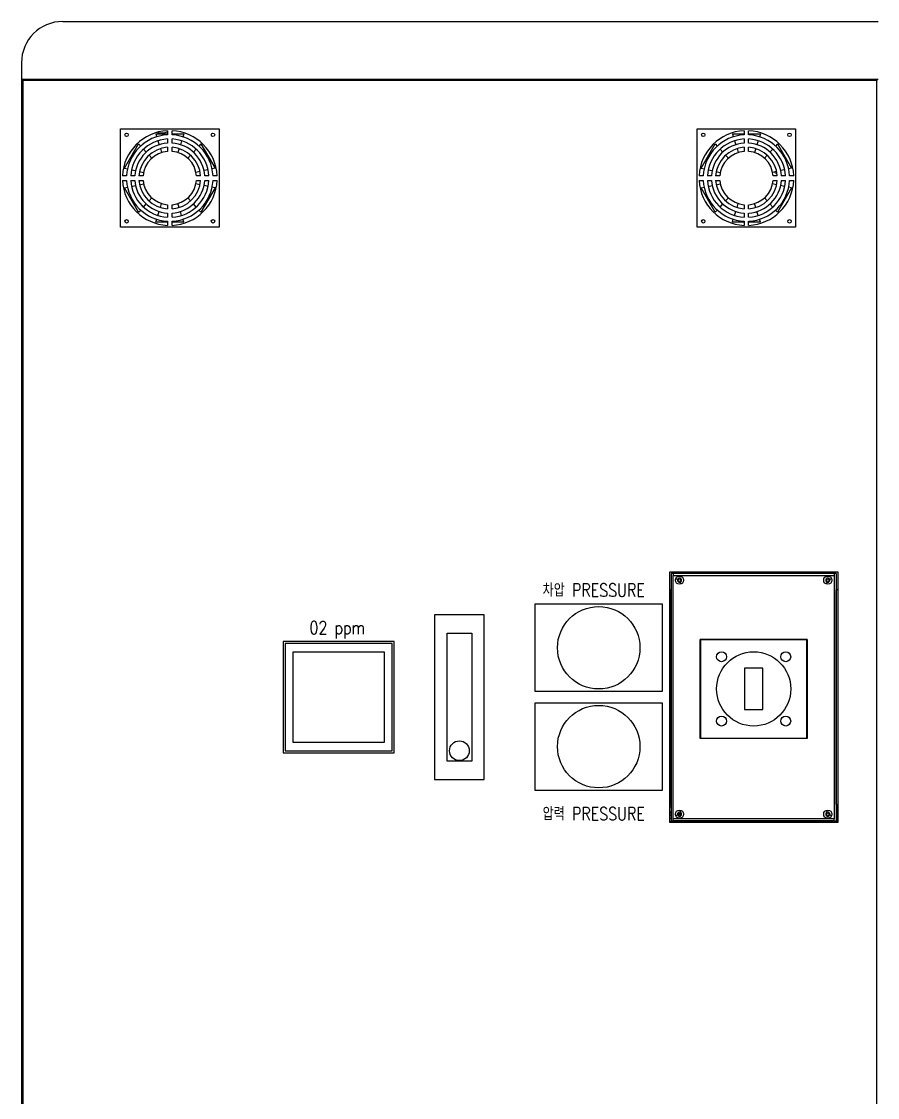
# Model space of a CAD drawing. Header units: millimetres. Extents: x 1152 to 6701, y 651 to 3284.
# Drawn here: x 1152 to 2190, y 1814 to 3119 of the extents above; entities that cross this region are included whole.
import ezdxf
from ezdxf.enums import TextEntityAlignment as Align

# ---------------------------------------------------------------- set-up
doc = ezdxf.new("R2010")
doc.units = ezdxf.units.MM
doc.layers.add('10 실선', color=40, linetype='Continuous', lineweight=25)
doc.layers.add('SLD-0', color=7, linetype='Continuous')
doc.styles.add('MRHANS', font='romans.shx', dxfattribs={"width": 0.8, "bigfont": 'whgdtxt.shx'})

msp = doc.modelspace()

# ---------------------------------------------------------------- linework, layer by layer
at = {"layer": '10 실선', "ltscale": 5}
for p, q in [((1592.1, 2353.9), (1480.9, 2353.9)), ((1480.9, 2353.9), (1480.9, 2244.8)), ((1592.1, 2244.8), (1592.1, 2353.9)), ((1480.9, 2244.8), (1592.1, 2244.8))]:
    msp.add_line(p, q, dxfattribs=at)
for points in [[(1775.1, 2412.4), (1928.9, 2412.4), (1928.9, 2306.3), (1775.1, 2306.3)], [(1775.1, 2292.5), (1928.9, 2292.5), (1928.9, 2186.3), (1775.1, 2186.3)]]:
    msp.add_lwpolyline(points, close=True, dxfattribs=at)
at = {"layer": 'SLD-0', "color": 7, "linetype": 'Continuous', "lineweight": 25}
for p, q in [((1201.8, 3118.8), (2191, 3118.8)), ((1151.8, 3068.8), (1151.8, 3048.8)), ((1151.8, 3048.8), (2191, 3048.8)), ((1151.8, 3048.8), (1151.8, 3047.1)), ((1151.8, 3047.1), (1151.8, 1030.4)), ((1153.5, 3048.8), (1153.5, 3047.1)), ((2189.3, 3047.1), (1153.5, 3047.1)), ((1153.5, 3047.1), (1153.5, 1032.1)), ((2189.3, 3048.8), (2189.3, 3047.1)), ((2189.3, 1032.1), (2189.3, 3047.1)), ((1272, 2988.6), (1391.4, 2988.6)), ((1272, 2869.2), (1272, 2988.6)), ((1391.4, 2988.6), (1391.4, 2869.2)), ((1971.4, 2869.2), (1971.4, 2988.6)), ((1971.4, 2988.6), (2090.9, 2988.6)), ((2090.9, 2988.6), (2090.9, 2869.2)), ((1314.6, 2982.4), (1328.9, 2982.4)), ((1314.6, 2982.4), (1315.8, 2978.9)), ((1328.9, 2986.3), (1328.9, 2981.3)), ((1328.9, 2976.3), (1328.9, 2971.3)), ((1334.5, 2981.3), (1334.5, 2986.3)), ((1334.5, 2982.4), (1348.8, 2982.4)), ((1334.5, 2971.3), (1334.5, 2976.3)), ((1348.8, 2982.4), (1347.6, 2978.9)), ((2014.1, 2982.4), (2015.2, 2978.9)), ((2014.1, 2982.4), (2028.4, 2982.4)), ((2028.4, 2986.3), (2028.4, 2981.3)), ((2028.4, 2976.3), (2028.4, 2971.3)), ((2033.9, 2981.3), (2033.9, 2986.3)), ((2033.9, 2982.4), (2048.2, 2982.4)), ((2033.9, 2971.3), (2033.9, 2976.3)), ((2048.2, 2982.4), (2047.1, 2978.9)), ((1276.8, 2940.9), (1293.9, 2970.4)), ((1293.9, 2970.4), (1296.4, 2967.7)), ((1299.7, 2964), (1303.1, 2960.3)), ((1317.3, 2974.1), (1318.8, 2969.4)), ((1320.3, 2964.6), (1321.8, 2959.8)), ((1328.9, 2966.3), (1328.9, 2961.3)), ((1334.5, 2961.3), (1334.5, 2966.3)), ((1343.1, 2964.6), (1341.6, 2959.8)), ((1346.1, 2974.1), (1344.6, 2969.4)), ((1363.6, 2964), (1360.3, 2960.3)), ((1369.5, 2970.4), (1367, 2967.7)), ((1369.5, 2970.4), (1386.6, 2940.9)), ((1976.3, 2940.9), (1993.3, 2970.4)), ((1993.3, 2970.4), (1995.8, 2967.7)), ((1999.2, 2964), (2002.6, 2960.3)), ((2016.7, 2974.1), (2018.3, 2969.4)), ((2019.8, 2964.6), (2021.3, 2959.8)), ((2028.4, 2966.3), (2028.4, 2961.3)), ((2033.9, 2961.3), (2033.9, 2966.3)), ((2042.5, 2964.6), (2041, 2959.8)), ((2045.6, 2974.1), (2044, 2969.4)), ((2063.1, 2964), (2059.7, 2960.3)), ((2069, 2970.4), (2066.5, 2967.7)), ((2069, 2970.4), (2086, 2940.9)), ((1306.5, 2956.6), (1309.8, 2952.9)), ((1356.9, 2956.6), (1353.6, 2952.9)), ((2005.9, 2956.6), (2009.3, 2952.9)), ((2056.4, 2956.6), (2053, 2952.9)), ((1276.8, 2940.9), (1280.4, 2940.1)), ((1285.3, 2939), (1290.2, 2938)), ((1295.1, 2936.9), (1300, 2935.8)), ((1368.3, 2936.9), (1363.4, 2935.8)), ((1378.1, 2939), (1373.2, 2938)), ((1386.6, 2940.9), (1382.9, 2940.1)), ((1976.3, 2940.9), (1979.9, 2940.1)), ((1984.8, 2939), (1989.7, 2938)), ((1994.5, 2936.9), (1999.4, 2935.8)), ((2067.8, 2936.9), (2062.9, 2935.8)), ((2077.5, 2939), (2072.6, 2938)), ((2086, 2940.9), (2082.4, 2940.1)), ((1279.3, 2931.7), (1274.3, 2931.7)), ((1274.3, 2926.1), (1279.3, 2926.1)), ((1289.3, 2931.7), (1284.3, 2931.7)), ((1284.3, 2926.1), (1289.3, 2926.1)), ((1299.3, 2931.7), (1294.3, 2931.7)), ((1294.3, 2926.1), (1299.3, 2926.1)), ((1369.1, 2931.7), (1364, 2931.7)), ((1364, 2926.1), (1369.1, 2926.1)), ((1379.1, 2931.7), (1374.1, 2931.7)), ((1374.1, 2926.1), (1379.1, 2926.1)), ((1389.1, 2931.7), (1384.1, 2931.7)), ((1384.1, 2926.1), (1389.1, 2926.1)), ((1978.8, 2931.7), (1973.8, 2931.7)), ((1973.8, 2926.1), (1978.8, 2926.1)), ((1988.8, 2931.7), (1983.8, 2931.7)), ((1983.8, 2926.1), (1988.8, 2926.1)), ((1998.8, 2931.7), (1993.8, 2931.7)), ((1993.8, 2926.1), (1998.8, 2926.1)), ((2068.5, 2931.7), (2063.5, 2931.7)), ((2063.5, 2926.1), (2068.5, 2926.1)), ((2078.5, 2931.7), (2073.5, 2931.7)), ((2073.5, 2926.1), (2078.5, 2926.1)), ((2088.5, 2931.7), (2083.5, 2931.7)), ((2083.5, 2926.1), (2088.5, 2926.1)), ((1276.8, 2916.9), (1280.4, 2917.7)), ((1293.9, 2887.4), (1276.8, 2916.9)), ((1285.3, 2918.8), (1290.2, 2919.8)), ((1295.1, 2920.9), (1300, 2922)), ((1368.3, 2920.9), (1363.4, 2922)), ((1386.6, 2916.9), (1369.5, 2887.4)), ((1378.1, 2918.8), (1373.2, 2919.8)), ((1386.6, 2916.9), (1382.9, 2917.7)), ((1976.3, 2916.9), (1979.9, 2917.7)), ((1993.3, 2887.4), (1976.3, 2916.9)), ((1984.8, 2918.8), (1989.7, 2919.8)), ((1994.5, 2920.9), (1999.4, 2922)), ((2067.8, 2920.9), (2062.9, 2922)), ((2086, 2916.9), (2069, 2887.4)), ((2077.5, 2918.8), (2072.6, 2919.8)), ((2086, 2916.9), (2082.4, 2917.7)), ((1299.7, 2893.8), (1303.1, 2897.5)), ((1306.5, 2901.2), (1309.8, 2904.9)), ((1320.3, 2893.2), (1321.8, 2898)), ((1343.1, 2893.2), (1341.6, 2898)), ((1356.9, 2901.2), (1353.6, 2904.9)), ((1363.6, 2893.8), (1360.3, 2897.5)), ((1999.2, 2893.8), (2002.6, 2897.5)), ((2005.9, 2901.2), (2009.3, 2904.9)), ((2019.8, 2893.2), (2021.3, 2898)), ((2042.5, 2893.2), (2041, 2898)), ((2056.4, 2901.2), (2053, 2904.9)), ((2063.1, 2893.8), (2059.7, 2897.5)), ((1293.9, 2887.4), (1296.4, 2890.1)), ((1317.3, 2883.7), (1318.8, 2888.4)), ((1328.9, 2896.5), (1328.9, 2891.5)), ((1328.9, 2886.5), (1328.9, 2881.5)), ((1334.5, 2891.5), (1334.5, 2896.5)), ((1334.5, 2881.5), (1334.5, 2886.5)), ((1346.1, 2883.7), (1344.6, 2888.4)), ((1369.5, 2887.4), (1367, 2890.1)), ((1993.3, 2887.4), (1995.8, 2890.1)), ((2016.7, 2883.7), (2018.3, 2888.4)), ((2028.4, 2896.5), (2028.4, 2891.5)), ((2028.4, 2886.5), (2028.4, 2881.5)), ((2033.9, 2891.5), (2033.9, 2896.5)), ((2033.9, 2881.5), (2033.9, 2886.5)), ((2045.6, 2883.7), (2044, 2888.4)), ((2069, 2887.4), (2066.5, 2890.1)), ((1314.6, 2875.4), (1315.8, 2878.9)), ((1328.9, 2875.4), (1314.6, 2875.4)), ((1328.9, 2876.5), (1328.9, 2871.5)), ((1334.5, 2871.5), (1334.5, 2876.5)), ((1348.8, 2875.4), (1334.5, 2875.4)), ((1348.8, 2875.4), (1347.6, 2878.9)), ((2014.1, 2875.4), (2015.2, 2878.9)), ((2028.4, 2875.4), (2014.1, 2875.4)), ((2028.4, 2876.5), (2028.4, 2871.5)), ((2033.9, 2871.5), (2033.9, 2876.5)), ((2048.2, 2875.4), (2033.9, 2875.4)), ((2048.2, 2875.4), (2047.1, 2878.9)), ((1391.4, 2869.2), (1272, 2869.2)), ((2090.9, 2869.2), (1971.4, 2869.2)), ((1938.1, 2147.5), (1938.1, 2451.3)), ((1938.1, 2451.3), (2141.9, 2451.3)), ((1942.4, 2449.3), (1940.1, 2449.3)), ((1940.1, 2449.3), (1940.1, 2149.5)), ((1942.4, 2449.3), (1942.4, 2446.9)), ((2137.6, 2449.3), (1942.4, 2449.3)), ((1942.4, 2446.9), (2137.6, 2446.9)), ((1942.4, 2151.8), (1942.4, 2446.9)), ((2134.6, 2450.2), (1945.4, 2450.2)), ((1947.6, 2441.7), (1945.6, 2443.6)), ((1947.6, 2441.8), (1945.7, 2443.7)), ((1947.6, 2441.7), (1947.6, 2441.8)), ((2134.3, 2443.7), (2132.4, 2441.8)), ((2134.3, 2443.6), (2132.4, 2441.7)), ((2132.4, 2441.8), (2132.4, 2441.7)), ((2139.9, 2449.3), (2137.6, 2449.3)), ((2137.6, 2449.3), (2137.6, 2446.9)), ((2137.6, 2446.9), (2137.6, 2151.8)), ((2139.9, 2449.3), (2139.9, 2149.5)), ((2141.9, 2451.3), (2141.9, 2147.5)), ((1940, 2429.5), (1938.1, 2429.5)), ((1940.1, 2429.5), (1940, 2429.5)), ((1940, 2169.3), (1940, 2429.5)), ((1950.6, 2438.8), (1950.4, 2438.8)), ((1952.4, 2436.9), (1950.4, 2438.8)), ((1952.5, 2436.9), (1950.6, 2438.8)), ((2129.4, 2438.8), (2127.5, 2436.9)), ((2129.5, 2438.8), (2127.6, 2436.9)), ((2129.5, 2438.8), (2129.4, 2438.8)), ((2140, 2429.5), (2139.9, 2429.5)), ((2140, 2169.3), (2140, 2429.5)), ((2141.9, 2429.5), (2140, 2429.5)), ((1713, 2399.3), (1653, 2399.3)), ((1653, 2399.3), (1653, 2199.5)), ((1713, 2199.5), (1713, 2399.3)), ((1668, 2221.9), (1668, 2376.8)), ((1668, 2376.8), (1698, 2376.8)), ((1698, 2376.8), (1698, 2221.9)), ((1603.9, 2366.8), (1469.1, 2366.8)), ((1469.1, 2366.8), (1469.1, 2231.9)), ((1601.5, 2364.3), (1471.6, 2364.3)), ((1471.6, 2364.3), (1471.6, 2234.4)), ((1601.5, 2234.4), (1601.5, 2364.3)), ((1603.9, 2231.9), (1603.9, 2366.8)), ((1975, 2249.4), (1975, 2369.3)), ((1975, 2369.3), (2104.9, 2369.3)), ((1975.6, 2369.2), (1975, 2369.2)), ((1975.5, 2368.6), (1975, 2368.6)), ((1975.5, 2368.6), (1975.6, 2369.2)), ((1975.5, 2250.1), (1975.5, 2368.6)), ((1975.6, 2369.2), (1975.6, 2249.5)), ((2104.3, 2369.2), (1975.6, 2369.2)), ((2104.3, 2369.2), (2104.4, 2368.6)), ((2104.3, 2249.5), (2104.3, 2369.2)), ((2104.9, 2369.2), (2104.3, 2369.2)), ((2104.9, 2368.6), (2104.4, 2368.6)), ((2104.4, 2368.6), (2104.4, 2250.1)), ((2104.9, 2369.3), (2104.9, 2249.4)), ((2051, 2334.4), (2029, 2334.4)), ((2029, 2334.4), (2029, 2284.4)), ((2051, 2284.4), (2051, 2334.4)), ((2029, 2284.4), (2051, 2284.4)), ((1975, 2250.1), (1975.5, 2250.1)), ((1975, 2249.5), (1975.6, 2249.5)), ((2104.9, 2249.4), (1975, 2249.4)), ((1975.6, 2249.5), (1975.5, 2250.1)), ((1975.6, 2249.5), (2104.3, 2249.5)), ((2104.4, 2250.1), (2104.3, 2249.5)), ((2104.3, 2249.5), (2104.9, 2249.5)), ((2104.4, 2250.1), (2104.9, 2250.1)), ((1469.1, 2231.9), (1603.9, 2231.9)), ((1471.6, 2234.4), (1601.5, 2234.4)), ((1698, 2221.9), (1668, 2221.9)), ((1653, 2199.5), (1713, 2199.5)), ((1938.1, 2169.3), (1940, 2169.3)), ((1940, 2169.3), (1940.1, 2169.3)), ((2139.9, 2169.3), (2140, 2169.3)), ((2140, 2169.3), (2141.9, 2169.3)), ((2140.5, 2169.3), (2140.5, 2147.5)), ((1938.1, 2160), (1940.1, 2160)), ((1940.1, 2160), (1938.1, 2160)), ((1938.1, 2158), (1940.1, 2158)), ((1940.1, 2155.3), (1938.1, 2155.3)), ((1945.6, 2155.2), (1947.6, 2157.1)), ((1945.7, 2155.1), (1947.6, 2157)), ((1947.6, 2157), (1947.6, 2157.1)), ((1948.5, 2158), (1951.6, 2158)), ((1950.4, 2160), (1952.4, 2161.9)), ((1950.4, 2160), (1950.6, 2159.9)), ((1950.6, 2159.9), (1952.5, 2161.9)), ((2127.5, 2161.9), (2129.4, 2159.9)), ((2127.6, 2161.9), (2129.5, 2160)), ((2129.4, 2159.9), (2129.5, 2160)), ((2132.4, 2157.1), (2132.4, 2157)), ((2132.4, 2157.1), (2134.3, 2155.2)), ((2132.4, 2157), (2134.3, 2155.1)), ((1938.1, 2152.8), (1940.1, 2152.8)), ((1938.1, 2148.5), (1961.6, 2148.5)), ((1938.1, 2148.3), (1961.6, 2148.3)), ((2141.9, 2147.5), (1938.1, 2147.5)), ((1940.1, 2149.5), (1942.4, 2149.5)), ((2137.6, 2151.8), (1942.4, 2151.8)), ((1942.4, 2149.5), (1942.4, 2151.8)), ((2137.6, 2149.5), (1942.4, 2149.5)), ((1945.4, 2148.6), (2134.6, 2148.6)), ((1961.6, 2148.5), (1961.6, 2148.6)), ((1961.6, 2148.3), (1961.6, 2148.5)), ((1961.6, 2147.5), (1961.6, 2148.3)), ((1962.6, 2148.6), (1962.6, 2147.5)), ((1963.1, 2147.5), (1963.1, 2148.6)), ((1964.1, 2147.5), (1964.1, 2148.6)), ((1972.6, 2148.6), (1972.6, 2147.5)), ((1976.2, 2147.5), (1976.2, 2148.6)), ((1976.7, 2148.6), (1976.7, 2147.5)), ((1977.9, 2147.5), (1977.9, 2148.6)), ((1988.4, 2147.5), (1988.4, 2148.6)), ((2095.9, 2148.6), (2095.9, 2147.5)), ((2137.6, 2149.5), (2137.6, 2151.8)), ((2137.6, 2149.5), (2139.9, 2149.5))]:
    msp.add_line(p, q, dxfattribs=at)
at = {"layer": 'SLD-0', "color": 7, "linetype": 'Continuous', "lineweight": 25, "flags": 128}
msp.add_lwpolyline([(1994.5, 2148.6), (1994.6, 2148.2), (1994.6, 2147.4)], dxfattribs=at)
at = {"layer": 'SLD-0', "color": 7, "linetype": 'Continuous', "lineweight": 25}
for centre, radius in [((1279.3, 2981.3), 2.1), ((1384.1, 2981.3), 2.1), ((1978.8, 2981.3), 2.1), ((2083.5, 2981.3), 2.1), ((1279.3, 2876.5), 2.1), ((1384.1, 2876.5), 2.1), ((1978.8, 2876.5), 2.1), ((2083.5, 2876.5), 2.1), ((1950, 2441.3), 5), ((1950, 2441.3), 1.65), ((2129.9, 2441.3), 5), ((2129.9, 2441.3), 1.65), ((1852, 2359.3), 50), ((2001, 2348.4), 6), ((2040, 2309.4), 45), ((2078.9, 2348.4), 6), ((1852, 2239.4), 50), ((2001, 2270.4), 6), ((2078.9, 2270.4), 6), ((1683, 2234.4), 12), ((1950, 2157.5), 5), ((1950, 2157.5), 1.65), ((2129.9, 2157.5), 5), ((2129.9, 2157.5), 1.65)]:
    msp.add_circle(centre, radius, dxfattribs=at)
for centre, radius, start, end in [((1201.8, 3068.8), 50, 90, 180), ((1331.7, 2928.9), 57.5, 92.7784, 177.2216), ((1331.7, 2928.9), 52.5, 93.0432, 176.9568), ((1331.7, 2928.9), 47.5, 93.3639, 176.6361), ((1321.7, 3008.8), 25, 258.4438, 286.769), ((1331.7, 2928.9), 57.5, 2.7784, 87.2216), ((1331.7, 2928.9), 52.5, 3.0432, 86.9568), ((1331.7, 2928.9), 47.5, 3.3639, 86.6361), ((2031.2, 2928.9), 57.5, 92.7784, 177.2216), ((2031.2, 2928.9), 52.5, 93.0432, 176.9568), ((2031.2, 2928.9), 47.5, 93.3639, 176.6361), ((2031.2, 2928.9), 57.5, 2.7784, 87.2216), ((2031.2, 2928.9), 52.5, 3.0432, 86.9568), ((2031.2, 2928.9), 47.5, 3.3639, 86.6361), ((1331.7, 2928.9), 42.5, 93.7602, 176.2398), ((1331.7, 2928.9), 37.5, 94.2624, 175.7376), ((1331.7, 2928.9), 42.5, 3.7602, 86.2398), ((1331.7, 2928.9), 37.5, 4.2624, 85.7376), ((2031.2, 2928.9), 42.5, 93.7602, 176.2398), ((2031.2, 2928.9), 37.5, 94.2624, 175.7376), ((2031.2, 2928.9), 42.5, 3.7602, 86.2398), ((2031.2, 2928.9), 37.5, 4.2624, 85.7376), ((1331.7, 2928.9), 32.5, 94.9197, 175.0803), ((1331.7, 2928.9), 32.5, 4.9197, 85.0803), ((2031.2, 2928.9), 32.5, 94.9197, 175.0803), ((2031.2, 2928.9), 32.5, 4.9197, 85.0803), ((2067.6, 2937.4), 2.5, 204.2435, 281.7331), ((1331.7, 2928.9), 57.5, 182.7784, 267.2216), ((1331.7, 2928.9), 52.5, 183.0432, 266.9568), ((1331.7, 2928.9), 47.5, 183.3639, 266.6361), ((1331.7, 2928.9), 42.5, 183.7602, 266.2398), ((1331.7, 2928.9), 37.5, 184.2624, 265.7376), ((1331.7, 2928.9), 32.5, 184.9197, 265.0803), ((1331.7, 2928.9), 37.5, 274.2624, 355.7376), ((1331.7, 2928.9), 32.5, 274.9197, 355.0803), ((1331.7, 2928.9), 57.5, 272.7784, 357.2216), ((1331.7, 2928.9), 52.5, 273.0432, 356.9568), ((1331.7, 2928.9), 47.5, 273.3639, 356.6361), ((1331.7, 2928.9), 42.5, 273.7602, 356.2398), ((2031.2, 2928.9), 57.5, 182.7784, 267.2216), ((2031.2, 2928.9), 52.5, 183.0432, 266.9568), ((2031.2, 2928.9), 47.5, 183.3639, 266.6361), ((2031.2, 2928.9), 42.5, 183.7602, 266.2398), ((2031.2, 2928.9), 37.5, 184.2624, 265.7376), ((2031.2, 2928.9), 32.5, 184.9197, 265.0803), ((2031.2, 2928.9), 37.5, 274.2624, 355.7376), ((2031.2, 2928.9), 32.5, 274.9197, 355.0803), ((2031.2, 2928.9), 57.5, 272.7784, 357.2216), ((2031.2, 2928.9), 52.5, 273.0432, 356.9568), ((2031.2, 2928.9), 47.5, 273.3639, 356.6361), ((2031.2, 2928.9), 42.5, 273.7602, 356.2398), ((1945.4, 2447.2), 3, 90, 135.573), ((1950, 2441.3), 2.5, 281.9285, 168.0715), ((1950, 2441.3), 2.5, 170.8514, 279.1486), ((2129.9, 2441.3), 2.5, 11.9285, 258.0715), ((2129.9, 2441.3), 2.5, 260.8514, 9.1486), ((2134.6, 2447.2), 3, 44.427, 90), ((1938.1, 2163.4), 3.36, 72.3509, 91.352), ((1938.1, 2169.8), 3.36, 268.6484, 287.6457), ((1936.8, 2217.9), 51.7, 271.3551, 273.5716), ((1950, 2157.5), 2.5, 80.8514, 189.1486), ((1950, 2157.5), 2.5, 191.9285, 78.0715), ((2129.9, 2157.5), 2.5, 101.9285, 348.0715), ((2129.9, 2157.5), 2.5, 350.8514, 99.1486), ((1945.4, 2151.6), 3, 224.427, 270), ((2134.6, 2151.6), 3, 270, 315.573)]:
    msp.add_arc(centre, radius, start, end, dxfattribs=at)
for points, knots in [([(1153.5, 3047.1), (1153.5, 3047.3), (1153.5, 3047.8), (1153.6, 3048.3), (1153.6, 3048.7), (1153.6, 3048.8), (1153.6, 3048.8)], [0, 0, 0, 0, 0.2499748, 0.5000053, 0.7499724, 1, 1, 1, 1]), ([(2189.3, 3048.8), (2189.3, 3048.8), (2189.3, 3048.7), (2189.3, 3048.3), (2189.3, 3047.8), (2189.3, 3047.3), (2189.3, 3047.1)], [0, 0, 0, 0, 0.250028, 0.499995, 0.750025, 1, 1, 1, 1]), ([(1975.6, 2369.2), (1975.6, 2369.2), (1975.6, 2369.1), (1975.6, 2369), (1975.5, 2368.9), (1975.5, 2368.8), (1975.3, 2368.7), (1975.1, 2368.7), (1975, 2368.7)], [0, 0, 0, 0, 0.114491, 0.229067, 0.343791, 0.501288, 0.648391, 1, 1, 1, 1]), ([(2104.3, 2369.2), (2104.3, 2369.2), (2104.4, 2369.1), (2104.4, 2369), (2104.4, 2368.9), (2104.5, 2368.8), (2104.7, 2368.7), (2104.8, 2368.7), (2104.9, 2368.7)], [0, 0, 0, 0, 0.114492, 0.229089, 0.343791, 0.50129, 0.648451, 1, 1, 1, 1]), ([(1975, 2250.1), (1975.1, 2250.1), (1975.3, 2250), (1975.5, 2249.9), (1975.5, 2249.8), (1975.6, 2249.7), (1975.6, 2249.6), (1975.6, 2249.6), (1975.6, 2249.5)], [0, 0, 0, 0, 0.364974, 0.497068, 0.629558, 0.762217, 0.880978, 1, 1, 1, 1]), ([(2104.9, 2250.1), (2104.8, 2250.1), (2104.7, 2250), (2104.5, 2249.9), (2104.4, 2249.8), (2104.4, 2249.7), (2104.4, 2249.6), (2104.3, 2249.6), (2104.3, 2249.5)], [0, 0, 0, 0, 0.365045, 0.49703, 0.629523, 0.76221, 0.880993, 1, 1, 1, 1]), ([(1994.5, 2147.5), (1994.5, 2147.9), (1994.4, 2148.2), (1994.3, 2148.5), (1994.3, 2148.5)], [0, 0, 0, 0, 0.982961, 1, 1, 1, 1])]:
    msp.add_open_spline(points, degree=3, knots=knots, dxfattribs=at)

# ---------------------------------------------------------------- texts
at = {"style": 'MRHANS', "width": 0.8}
for s, height, p in [('차압 PRESSURE ', 15.828, (1850.3, 2421.3)), ('02 ppm', 15.83, (1534.8, 2375.7)), ('압력 PRESSURE ', 15.828, (1850.3, 2150.1))]:
    msp.add_text(s, height=height, dxfattribs=at).set_placement(p, align=Align.CENTER)

doc.saveas('drawing.dxf')
